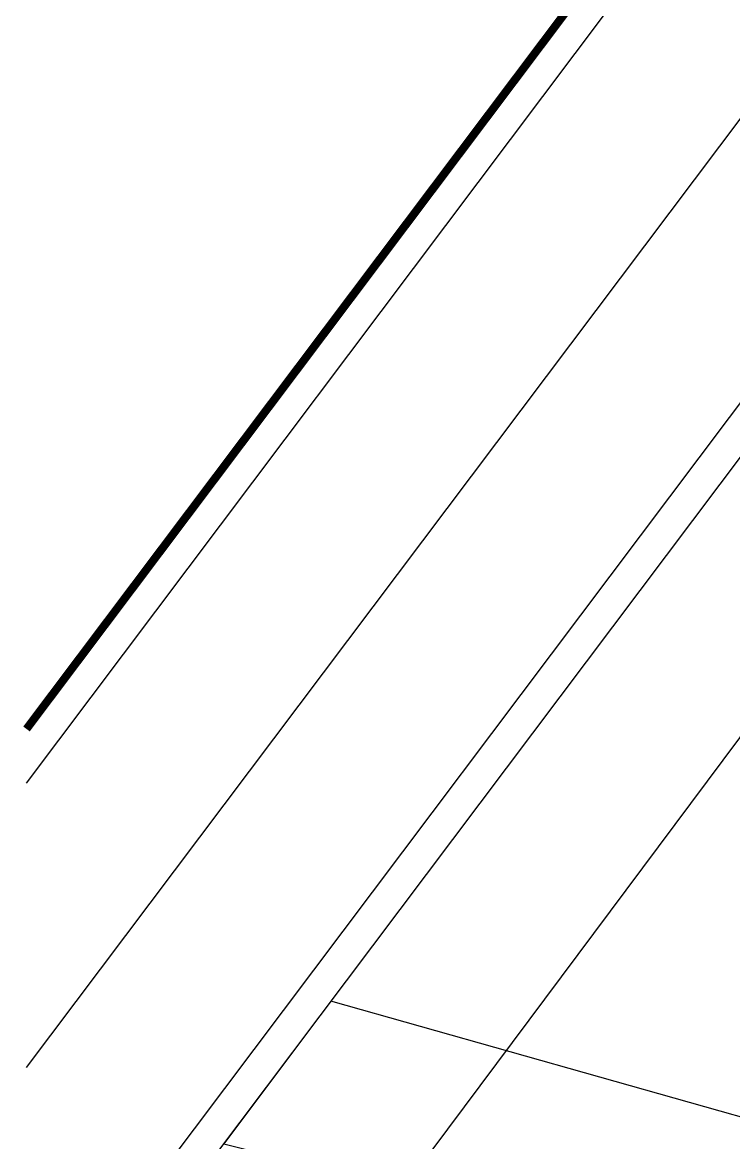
# Model space of a CAD drawing. Extents: x -111898 to 889894, y -2 to 1194865.
# Drawn here: x 346894 to 434240, y 771890 to 909560 of the extents above; entities that cross this region are included whole.
import ezdxf

# ---------------------------------------------------------------- set-up
doc = ezdxf.new("R2010")
doc.units = 0
doc.header["$LTSCALE"] = 10
doc.header["$MEASUREMENT"] = 0
doc.layers.add('0-WALL', color=252, linetype='Continuous')

msp = doc.modelspace()

# ---------------------------------------------------------------- linework, layer by layer
at = {"layer": '0-WALL', "ltscale": 10}
msp.add_line((347393.54, 746169.37), (452271.33, 885667.14), dxfattribs=at)
at = {"layer": '0-WALL', "ltscale": 2, "const_width": 1, "flags": 128}
msp.add_lwpolyline([(596759.24, 1110085.34), (579007.33, 1085475.34), (513236.93, 1001285.94), (423308.03, 882122.34), (355286.73, 791752.14), (347393.54, 781260.93)], dxfattribs=at)
at = {"layer": '0-WALL'}
for points in [[(347393.54, 704151.36), (650049.76, 1110085.34)], [(347393.54, 739512.46), (455461.63, 883253.64), (532273.93, 984160.04), (532276.93, 984163.84), (532279.83, 984167.74), (532282.73, 984171.54), (585855.43, 1054632.94)], [(667546.04, 711289.6), (602768.06, 726155.77), (602768.06, 726155.77), (516941.16, 751555.27), (516941.16, 751555.27), (439826.46, 773697.27), (439826.46, 773697.27), (384791.04, 789254.8), (384791.04, 789254.8), (371636.23, 771757.64), (371636.23, 771757.64), (394085.03, 766151.54), (394085.03, 766151.54), (456219.43, 746662.24), (456219.43, 746662.24), (531602.73, 726340.34), (531602.73, 726340.34), (560233.03, 717932.84), (560233.03, 717932.84), (572402.93, 714252.94), (572402.93, 714252.94), (575711.13, 713387.64), (575711.13, 713387.64), (622712.93, 699585.34)]]:
    msp.add_lwpolyline(points, dxfattribs=at)
at = {"layer": '0-WALL', "flags": 128}
msp.add_lwpolyline([(347393.54, 781118.39), (435522.13, 898338.14), (512379.73, 999304.04), (562614.83, 1065375.64), (596130.71, 1110085.34)], dxfattribs=at)
at = {"layer": '0-WALL', "const_width": 1000}
msp.add_lwpolyline([(347393.54, 822724.36), (415582.63, 913422.54), (492481.13, 1014442.24), (542660.43, 1080440.34), (551737.63, 1092549.24)], dxfattribs=at)
at = {"layer": '0-WALL', "ltscale": 10}
msp.add_lwpolyline([(347393.54, 816067.45), (418772.93, 911009.04), (495664.93, 1012020.14), (545853.13, 1078030.04), (555267.93, 1090589.24)], dxfattribs=at)

doc.saveas('drawing.dxf')
